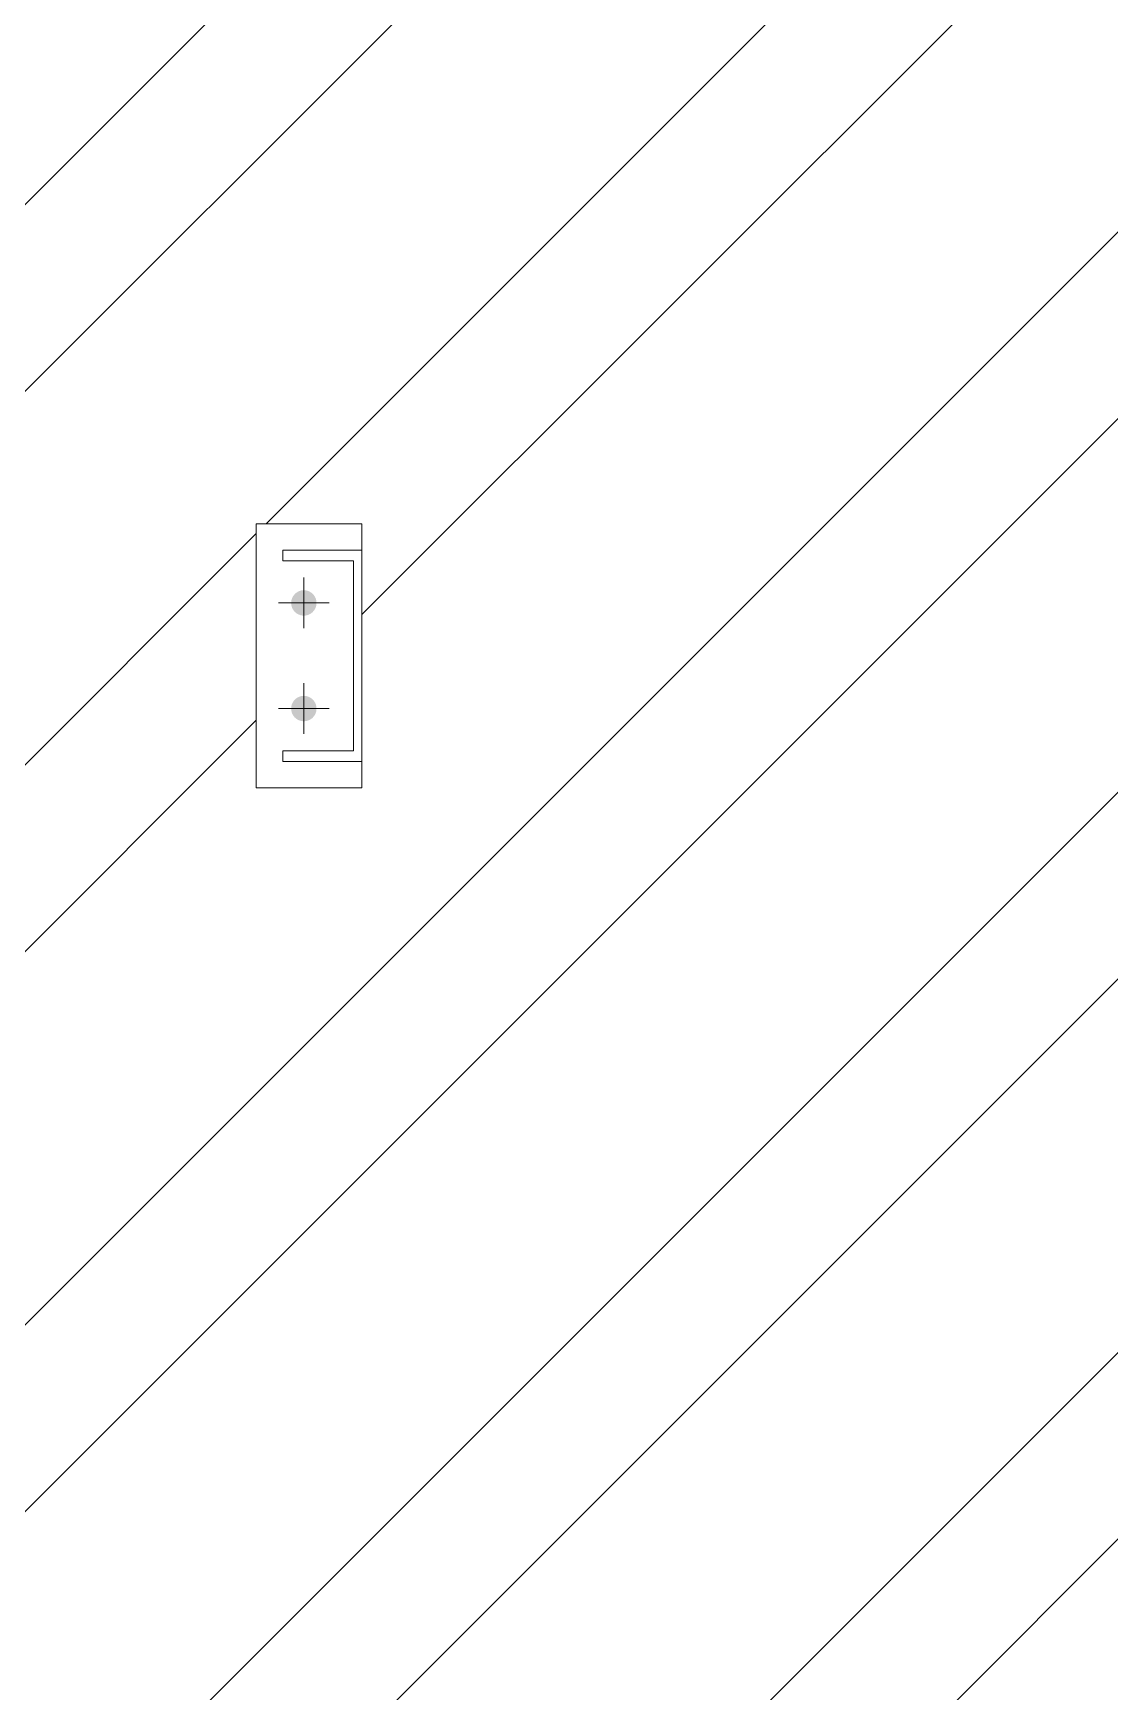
# Model space of a CAD drawing. Header units: millimetres. Extents: x 0 to 13151789, y -1482478 to 0.
# Drawn here: x 12768274 to 12769293, y -1315511 to -1313940 of the extents above; entities that cross this region are included whole.
import ezdxf

# ---------------------------------------------------------------- set-up
doc = ezdxf.new("R2010")
doc.units = ezdxf.units.MM
doc.header["$LTSCALE"] = 0.4
doc.header["$MEASUREMENT"] = 0
doc.linetypes.add('XKITLINE00', pattern=[0])
for name, color, linetype, lineweight in [('Bolt', 255, 'Continuous', 0), ('COLUM HATCH', 7, 'Continuous', 0), ('Part', 1, 'Continuous', 0)]:
    doc.layers.add(name, color=color, linetype=linetype, lineweight=lineweight)

msp = doc.modelspace()

# ---------------------------------------------------------------- hatches: boundary and pattern name
at = {"layer": 'Bolt', "lineweight": 0}
for points in [[(12768542.5, -1314479.8), (12768542.5, -1314480), (12768542.5, -1314480.1), (12768542.5, -1314480.3), (12768542.5, -1314480.4), (12768542.5, -1314480.6), (12768542.5, -1314480.7), (12768542.5, -1314480.9), (12768542.5, -1314481), (12768542.4, -1314481.2), (12768542.4, -1314481.3), (12768542.4, -1314481.4), (12768542.4, -1314481.6), (12768542.4, -1314481.7), (12768542.3, -1314481.9), (12768542.3, -1314482), (12768542.3, -1314482.2), (12768542.2, -1314482.3), (12768542.2, -1314482.5), (12768542.2, -1314482.6), (12768542.1, -1314482.7), (12768542.1, -1314482.9), (12768542.1, -1314483), (12768542, -1314483.2), (12768542, -1314483.3), (12768541.9, -1314483.5), (12768541.9, -1314483.6), (12768541.8, -1314483.7), (12768541.8, -1314483.9), (12768541.7, -1314484), (12768541.7, -1314484.1), (12768541.6, -1314484.3), (12768541.6, -1314484.4), (12768541.5, -1314484.6), (12768541.4, -1314484.7), (12768541.4, -1314484.8), (12768541.3, -1314485), (12768541.3, -1314485.1), (12768541.2, -1314485.2), (12768541.1, -1314485.3), (12768541, -1314485.5), (12768541, -1314485.6), (12768540.9, -1314485.7), (12768540.8, -1314485.9), (12768540.7, -1314486), (12768540.7, -1314486.1), (12768540.6, -1314486.2), (12768540.5, -1314486.4), (12768540.4, -1314486.5), (12768540.3, -1314486.6), (12768540.3, -1314486.7), (12768540.2, -1314486.8), (12768540.1, -1314487), (12768540, -1314487.1), (12768539.9, -1314487.2), (12768539.8, -1314487.3), (12768539.7, -1314487.4), (12768539.6, -1314487.5), (12768539.5, -1314487.6), (12768539.4, -1314487.7), (12768539.3, -1314487.9), (12768539.2, -1314488), (12768539.1, -1314488.1), (12768539, -1314488.2), (12768538.9, -1314488.3), (12768538.8, -1314488.4), (12768538.7, -1314488.5), (12768538.6, -1314488.6), (12768538.5, -1314488.7), (12768538.4, -1314488.8), (12768538.3, -1314488.9), (12768538.1, -1314489), (12768538, -1314489.1), (12768537.9, -1314489.1), (12768537.8, -1314489.2), (12768537.7, -1314489.3), (12768537.6, -1314489.4), (12768537.4, -1314489.5), (12768537.3, -1314489.6), (12768537.2, -1314489.7), (12768537.1, -1314489.7), (12768537, -1314489.8), (12768536.8, -1314489.9), (12768536.7, -1314490), (12768536.6, -1314490.1), (12768536.4, -1314490.1), (12768536.3, -1314490.2), (12768536.2, -1314490.3), (12768536.1, -1314490.3), (12768535.9, -1314490.4), (12768535.8, -1314490.5), (12768535.7, -1314490.5), (12768535.5, -1314490.6), (12768535.4, -1314490.7), (12768535.3, -1314490.7), (12768535.1, -1314490.8), (12768535, -1314490.8), (12768534.9, -1314490.9), (12768534.7, -1314490.9), (12768534.6, -1314491), (12768534.4, -1314491), (12768534.3, -1314491.1), (12768534.2, -1314491.1), (12768534, -1314491.2), (12768533.9, -1314491.2), (12768533.7, -1314491.3), (12768533.6, -1314491.3), (12768533.4, -1314491.3), (12768533.3, -1314491.4), (12768533.2, -1314491.4), (12768533, -1314491.4), (12768532.9, -1314491.5), (12768532.7, -1314491.5), (12768532.6, -1314491.5), (12768532.4, -1314491.5), (12768532.3, -1314491.6), (12768532.1, -1314491.6), (12768532, -1314491.6), (12768531.9, -1314491.6), (12768531.7, -1314491.6), (12768531.6, -1314491.6), (12768531.4, -1314491.7), (12768531.3, -1314491.7), (12768531.1, -1314491.7), (12768531, -1314491.7), (12768530.8, -1314491.7), (12768530.7, -1314491.7), (12768530.5, -1314491.7), (12768530.4, -1314491.7), (12768530.2, -1314491.7), (12768530.1, -1314491.7), (12768529.9, -1314491.7), (12768529.8, -1314491.7), (12768529.7, -1314491.7), (12768529.5, -1314491.6), (12768529.4, -1314491.6), (12768529.2, -1314491.6), (12768529.1, -1314491.6), (12768528.9, -1314491.6), (12768528.8, -1314491.6), (12768528.6, -1314491.5), (12768528.5, -1314491.5), (12768528.3, -1314491.5), (12768528.2, -1314491.5), (12768528, -1314491.4), (12768527.9, -1314491.4), (12768527.8, -1314491.4), (12768527.6, -1314491.3), (12768527.5, -1314491.3), (12768527.3, -1314491.3), (12768527.2, -1314491.2), (12768527.1, -1314491.2), (12768526.9, -1314491.1), (12768526.8, -1314491.1), (12768526.6, -1314491), (12768526.5, -1314491), (12768526.4, -1314490.9), (12768526.2, -1314490.9), (12768526.1, -1314490.8), (12768525.9, -1314490.8), (12768525.8, -1314490.7), (12768525.7, -1314490.7), (12768525.5, -1314490.6), (12768525.4, -1314490.5), (12768525.3, -1314490.5), (12768525.1, -1314490.4), (12768525, -1314490.3), (12768524.9, -1314490.3), (12768524.7, -1314490.2), (12768524.6, -1314490.1), (12768524.5, -1314490.1), (12768524.4, -1314490), (12768524.2, -1314489.9), (12768524.1, -1314489.8), (12768524, -1314489.7), (12768523.9, -1314489.7), (12768523.7, -1314489.6), (12768523.6, -1314489.5), (12768523.5, -1314489.4), (12768523.4, -1314489.3), (12768523.3, -1314489.2), (12768523.2, -1314489.1), (12768523, -1314489.1), (12768522.9, -1314489), (12768522.8, -1314488.9), (12768522.7, -1314488.8), (12768522.6, -1314488.7), (12768522.5, -1314488.6), (12768522.4, -1314488.5), (12768522.3, -1314488.4), (12768522.2, -1314488.3), (12768522, -1314488.2), (12768521.9, -1314488.1), (12768521.8, -1314488), (12768521.7, -1314487.9), (12768521.6, -1314487.7), (12768521.5, -1314487.6), (12768521.4, -1314487.5), (12768521.4, -1314487.4), (12768521.3, -1314487.3), (12768521.2, -1314487.2), (12768521.1, -1314487.1), (12768521, -1314487), (12768520.9, -1314486.8), (12768520.8, -1314486.7), (12768520.7, -1314486.6), (12768520.6, -1314486.5), (12768520.6, -1314486.4), (12768520.5, -1314486.2), (12768520.4, -1314486.1), (12768520.3, -1314486), (12768520.2, -1314485.9), (12768520.2, -1314485.7), (12768520.1, -1314485.6), (12768520, -1314485.5), (12768520, -1314485.3), (12768519.9, -1314485.2), (12768519.8, -1314485.1), (12768519.7, -1314485), (12768519.7, -1314484.8), (12768519.6, -1314484.7), (12768519.6, -1314484.6), (12768519.5, -1314484.4), (12768519.4, -1314484.3), (12768519.4, -1314484.1), (12768519.3, -1314484), (12768519.3, -1314483.9), (12768519.2, -1314483.7), (12768519.2, -1314483.6), (12768519.1, -1314483.5), (12768519.1, -1314483.3), (12768519.1, -1314483.2), (12768519, -1314483), (12768519, -1314482.9), (12768518.9, -1314482.7), (12768518.9, -1314482.6), (12768518.9, -1314482.5), (12768518.8, -1314482.3), (12768518.8, -1314482.2), (12768518.8, -1314482), (12768518.7, -1314481.9), (12768518.7, -1314481.7), (12768518.7, -1314481.6), (12768518.7, -1314481.4), (12768518.6, -1314481.3), (12768518.6, -1314481.2), (12768518.6, -1314481), (12768518.6, -1314480.9), (12768518.6, -1314480.7), (12768518.6, -1314480.6), (12768518.6, -1314480.4), (12768518.5, -1314480.3), (12768518.5, -1314480.1), (12768518.5, -1314480), (12768518.5, -1314479.8), (12768518.5, -1314479.7), (12768518.5, -1314479.5), (12768518.5, -1314479.4), (12768518.5, -1314479.2), (12768518.5, -1314479.1), (12768518.6, -1314479), (12768518.6, -1314478.8), (12768518.6, -1314478.7), (12768518.6, -1314478.5), (12768518.6, -1314478.4), (12768518.6, -1314478.2), (12768518.6, -1314478.1), (12768518.7, -1314477.9), (12768518.7, -1314477.8), (12768518.7, -1314477.6), (12768518.7, -1314477.5), (12768518.8, -1314477.3), (12768518.8, -1314477.2), (12768518.8, -1314477.1), (12768518.9, -1314476.9), (12768518.9, -1314476.8), (12768518.9, -1314476.6), (12768519, -1314476.5), (12768519, -1314476.3), (12768519.1, -1314476.2), (12768519.1, -1314476.1), (12768519.1, -1314475.9), (12768519.2, -1314475.8), (12768519.2, -1314475.6), (12768519.3, -1314475.5), (12768519.3, -1314475.4), (12768519.4, -1314475.2), (12768519.4, -1314475.1), (12768519.5, -1314475), (12768519.6, -1314474.8), (12768519.6, -1314474.7), (12768519.7, -1314474.6), (12768519.7, -1314474.4), (12768519.8, -1314474.3), (12768519.9, -1314474.2), (12768520, -1314474), (12768520, -1314473.9), (12768520.1, -1314473.8), (12768520.2, -1314473.6), (12768520.2, -1314473.5), (12768520.3, -1314473.4), (12768520.4, -1314473.3), (12768520.5, -1314473.1), (12768520.6, -1314473), (12768520.6, -1314472.9), (12768520.7, -1314472.8), (12768520.8, -1314472.7), (12768520.9, -1314472.5), (12768521, -1314472.4), (12768521.1, -1314472.3), (12768521.2, -1314472.2), (12768521.3, -1314472.1), (12768521.4, -1314472), (12768521.4, -1314471.9), (12768521.5, -1314471.7), (12768521.6, -1314471.6), (12768521.7, -1314471.5), (12768521.8, -1314471.4), (12768521.9, -1314471.3), (12768522, -1314471.2), (12768522.2, -1314471.1), (12768522.3, -1314471), (12768522.4, -1314470.9), (12768522.5, -1314470.8), (12768522.6, -1314470.7), (12768522.7, -1314470.6), (12768522.8, -1314470.5), (12768522.9, -1314470.4), (12768523, -1314470.3), (12768523.2, -1314470.2), (12768523.3, -1314470.1), (12768523.4, -1314470.1), (12768523.5, -1314470), (12768523.6, -1314469.9), (12768523.7, -1314469.8), (12768523.9, -1314469.7), (12768524, -1314469.6), (12768524.1, -1314469.6), (12768524.2, -1314469.5), (12768524.4, -1314469.4), (12768524.5, -1314469.3), (12768524.6, -1314469.2), (12768524.7, -1314469.2), (12768524.9, -1314469.1), (12768525, -1314469), (12768525.1, -1314469), (12768525.3, -1314468.9), (12768525.4, -1314468.8), (12768525.5, -1314468.8), (12768525.7, -1314468.7), (12768525.8, -1314468.7), (12768525.9, -1314468.6), (12768526.1, -1314468.5), (12768526.2, -1314468.5), (12768526.4, -1314468.4), (12768526.5, -1314468.4), (12768526.6, -1314468.3), (12768526.8, -1314468.3), (12768526.9, -1314468.2), (12768527.1, -1314468.2), (12768527.2, -1314468.2), (12768527.3, -1314468.1), (12768527.5, -1314468.1), (12768527.6, -1314468), (12768527.8, -1314468), (12768527.9, -1314468), (12768528, -1314467.9), (12768528.2, -1314467.9), (12768528.3, -1314467.9), (12768528.5, -1314467.9), (12768528.6, -1314467.8), (12768528.8, -1314467.8), (12768528.9, -1314467.8), (12768529.1, -1314467.8), (12768529.2, -1314467.8), (12768529.4, -1314467.7), (12768529.5, -1314467.7), (12768529.7, -1314467.7), (12768529.8, -1314467.7), (12768529.9, -1314467.7), (12768530.1, -1314467.7), (12768530.2, -1314467.7), (12768530.4, -1314467.7), (12768530.5, -1314467.7), (12768530.7, -1314467.7), (12768530.8, -1314467.7), (12768531, -1314467.7), (12768531.1, -1314467.7), (12768531.3, -1314467.7), (12768531.4, -1314467.7), (12768531.6, -1314467.7), (12768531.7, -1314467.7), (12768531.9, -1314467.8), (12768532, -1314467.8), (12768532.1, -1314467.8), (12768532.3, -1314467.8), (12768532.4, -1314467.8), (12768532.6, -1314467.9), (12768532.7, -1314467.9), (12768532.9, -1314467.9), (12768533, -1314467.9), (12768533.2, -1314468), (12768533.3, -1314468), (12768533.4, -1314468), (12768533.6, -1314468.1), (12768533.7, -1314468.1), (12768533.9, -1314468.2), (12768534, -1314468.2), (12768534.2, -1314468.2), (12768534.3, -1314468.3), (12768534.4, -1314468.3), (12768534.6, -1314468.4), (12768534.7, -1314468.4), (12768534.9, -1314468.5), (12768535, -1314468.5), (12768535.1, -1314468.6), (12768535.3, -1314468.7), (12768535.4, -1314468.7), (12768535.5, -1314468.8), (12768535.7, -1314468.8), (12768535.8, -1314468.9), (12768535.9, -1314469), (12768536.1, -1314469), (12768536.2, -1314469.1), (12768536.3, -1314469.2), (12768536.4, -1314469.2), (12768536.6, -1314469.3), (12768536.7, -1314469.4), (12768536.8, -1314469.5), (12768537, -1314469.6), (12768537.1, -1314469.6), (12768537.2, -1314469.7), (12768537.3, -1314469.8), (12768537.4, -1314469.9), (12768537.6, -1314470), (12768537.7, -1314470.1), (12768537.8, -1314470.1), (12768537.9, -1314470.2), (12768538, -1314470.3), (12768538.1, -1314470.4), (12768538.3, -1314470.5), (12768538.4, -1314470.6), (12768538.5, -1314470.7), (12768538.6, -1314470.8), (12768538.7, -1314470.9), (12768538.8, -1314471), (12768538.9, -1314471.1), (12768539, -1314471.2), (12768539.1, -1314471.3), (12768539.2, -1314471.4), (12768539.3, -1314471.5), (12768539.4, -1314471.6), (12768539.5, -1314471.7), (12768539.6, -1314471.9), (12768539.7, -1314472), (12768539.8, -1314472.1), (12768539.9, -1314472.2), (12768540, -1314472.3), (12768540.1, -1314472.4), (12768540.2, -1314472.5), (12768540.3, -1314472.7), (12768540.3, -1314472.8), (12768540.4, -1314472.9), (12768540.5, -1314473), (12768540.6, -1314473.1), (12768540.7, -1314473.3), (12768540.7, -1314473.4), (12768540.8, -1314473.5), (12768540.9, -1314473.6), (12768541, -1314473.8), (12768541, -1314473.9), (12768541.1, -1314474), (12768541.2, -1314474.2), (12768541.3, -1314474.3), (12768541.3, -1314474.4), (12768541.4, -1314474.6), (12768541.4, -1314474.7), (12768541.5, -1314474.8), (12768541.6, -1314475), (12768541.6, -1314475.1), (12768541.7, -1314475.2), (12768541.7, -1314475.4), (12768541.8, -1314475.5), (12768541.8, -1314475.6), (12768541.9, -1314475.8), (12768541.9, -1314475.9), (12768542, -1314476.1), (12768542, -1314476.2), (12768542.1, -1314476.3), (12768542.1, -1314476.5), (12768542.1, -1314476.6), (12768542.2, -1314476.8), (12768542.2, -1314476.9), (12768542.2, -1314477.1), (12768542.3, -1314477.2), (12768542.3, -1314477.3), (12768542.3, -1314477.5), (12768542.4, -1314477.6), (12768542.4, -1314477.8), (12768542.4, -1314477.9), (12768542.4, -1314478.1), (12768542.4, -1314478.2), (12768542.5, -1314478.4), (12768542.5, -1314478.5), (12768542.5, -1314478.7), (12768542.5, -1314478.8), (12768542.5, -1314479), (12768542.5, -1314479.1), (12768542.5, -1314479.2), (12768542.5, -1314479.4), (12768542.5, -1314479.5), (12768542.5, -1314479.7)], [(12768542.5, -1314579.8), (12768542.5, -1314580), (12768542.5, -1314580.1), (12768542.5, -1314580.3), (12768542.5, -1314580.4), (12768542.5, -1314580.6), (12768542.5, -1314580.7), (12768542.5, -1314580.9), (12768542.5, -1314581), (12768542.4, -1314581.2), (12768542.4, -1314581.3), (12768542.4, -1314581.4), (12768542.4, -1314581.6), (12768542.4, -1314581.7), (12768542.3, -1314581.9), (12768542.3, -1314582), (12768542.3, -1314582.2), (12768542.2, -1314582.3), (12768542.2, -1314582.5), (12768542.2, -1314582.6), (12768542.1, -1314582.7), (12768542.1, -1314582.9), (12768542.1, -1314583), (12768542, -1314583.2), (12768542, -1314583.3), (12768541.9, -1314583.5), (12768541.9, -1314583.6), (12768541.8, -1314583.7), (12768541.8, -1314583.9), (12768541.7, -1314584), (12768541.7, -1314584.1), (12768541.6, -1314584.3), (12768541.6, -1314584.4), (12768541.5, -1314584.6), (12768541.4, -1314584.7), (12768541.4, -1314584.8), (12768541.3, -1314585), (12768541.3, -1314585.1), (12768541.2, -1314585.2), (12768541.1, -1314585.3), (12768541, -1314585.5), (12768541, -1314585.6), (12768540.9, -1314585.7), (12768540.8, -1314585.9), (12768540.7, -1314586), (12768540.7, -1314586.1), (12768540.6, -1314586.2), (12768540.5, -1314586.4), (12768540.4, -1314586.5), (12768540.3, -1314586.6), (12768540.3, -1314586.7), (12768540.2, -1314586.8), (12768540.1, -1314587), (12768540, -1314587.1), (12768539.9, -1314587.2), (12768539.8, -1314587.3), (12768539.7, -1314587.4), (12768539.6, -1314587.5), (12768539.5, -1314587.6), (12768539.4, -1314587.7), (12768539.3, -1314587.9), (12768539.2, -1314588), (12768539.1, -1314588.1), (12768539, -1314588.2), (12768538.9, -1314588.3), (12768538.8, -1314588.4), (12768538.7, -1314588.5), (12768538.6, -1314588.6), (12768538.5, -1314588.7), (12768538.4, -1314588.8), (12768538.3, -1314588.9), (12768538.1, -1314589), (12768538, -1314589.1), (12768537.9, -1314589.1), (12768537.8, -1314589.2), (12768537.7, -1314589.3), (12768537.6, -1314589.4), (12768537.4, -1314589.5), (12768537.3, -1314589.6), (12768537.2, -1314589.7), (12768537.1, -1314589.7), (12768537, -1314589.8), (12768536.8, -1314589.9), (12768536.7, -1314590), (12768536.6, -1314590.1), (12768536.4, -1314590.1), (12768536.3, -1314590.2), (12768536.2, -1314590.3), (12768536.1, -1314590.3), (12768535.9, -1314590.4), (12768535.8, -1314590.5), (12768535.7, -1314590.5), (12768535.5, -1314590.6), (12768535.4, -1314590.7), (12768535.3, -1314590.7), (12768535.1, -1314590.8), (12768535, -1314590.8), (12768534.9, -1314590.9), (12768534.7, -1314590.9), (12768534.6, -1314591), (12768534.4, -1314591), (12768534.3, -1314591.1), (12768534.2, -1314591.1), (12768534, -1314591.2), (12768533.9, -1314591.2), (12768533.7, -1314591.3), (12768533.6, -1314591.3), (12768533.4, -1314591.3), (12768533.3, -1314591.4), (12768533.2, -1314591.4), (12768533, -1314591.4), (12768532.9, -1314591.5), (12768532.7, -1314591.5), (12768532.6, -1314591.5), (12768532.4, -1314591.5), (12768532.3, -1314591.6), (12768532.1, -1314591.6), (12768532, -1314591.6), (12768531.9, -1314591.6), (12768531.7, -1314591.6), (12768531.6, -1314591.6), (12768531.4, -1314591.7), (12768531.3, -1314591.7), (12768531.1, -1314591.7), (12768531, -1314591.7), (12768530.8, -1314591.7), (12768530.7, -1314591.7), (12768530.5, -1314591.7), (12768530.4, -1314591.7), (12768530.2, -1314591.7), (12768530.1, -1314591.7), (12768529.9, -1314591.7), (12768529.8, -1314591.7), (12768529.7, -1314591.7), (12768529.5, -1314591.6), (12768529.4, -1314591.6), (12768529.2, -1314591.6), (12768529.1, -1314591.6), (12768528.9, -1314591.6), (12768528.8, -1314591.6), (12768528.6, -1314591.5), (12768528.5, -1314591.5), (12768528.3, -1314591.5), (12768528.2, -1314591.5), (12768528, -1314591.4), (12768527.9, -1314591.4), (12768527.8, -1314591.4), (12768527.6, -1314591.3), (12768527.5, -1314591.3), (12768527.3, -1314591.3), (12768527.2, -1314591.2), (12768527.1, -1314591.2), (12768526.9, -1314591.1), (12768526.8, -1314591.1), (12768526.6, -1314591), (12768526.5, -1314591), (12768526.4, -1314590.9), (12768526.2, -1314590.9), (12768526.1, -1314590.8), (12768525.9, -1314590.8), (12768525.8, -1314590.7), (12768525.7, -1314590.7), (12768525.5, -1314590.6), (12768525.4, -1314590.5), (12768525.3, -1314590.5), (12768525.1, -1314590.4), (12768525, -1314590.3), (12768524.9, -1314590.3), (12768524.7, -1314590.2), (12768524.6, -1314590.1), (12768524.5, -1314590.1), (12768524.4, -1314590), (12768524.2, -1314589.9), (12768524.1, -1314589.8), (12768524, -1314589.7), (12768523.9, -1314589.7), (12768523.7, -1314589.6), (12768523.6, -1314589.5), (12768523.5, -1314589.4), (12768523.4, -1314589.3), (12768523.3, -1314589.2), (12768523.2, -1314589.1), (12768523, -1314589.1), (12768522.9, -1314589), (12768522.8, -1314588.9), (12768522.7, -1314588.8), (12768522.6, -1314588.7), (12768522.5, -1314588.6), (12768522.4, -1314588.5), (12768522.3, -1314588.4), (12768522.2, -1314588.3), (12768522, -1314588.2), (12768521.9, -1314588.1), (12768521.8, -1314588), (12768521.7, -1314587.9), (12768521.6, -1314587.7), (12768521.5, -1314587.6), (12768521.4, -1314587.5), (12768521.4, -1314587.4), (12768521.3, -1314587.3), (12768521.2, -1314587.2), (12768521.1, -1314587.1), (12768521, -1314587), (12768520.9, -1314586.8), (12768520.8, -1314586.7), (12768520.7, -1314586.6), (12768520.6, -1314586.5), (12768520.6, -1314586.4), (12768520.5, -1314586.2), (12768520.4, -1314586.1), (12768520.3, -1314586), (12768520.2, -1314585.9), (12768520.2, -1314585.7), (12768520.1, -1314585.6), (12768520, -1314585.5), (12768520, -1314585.3), (12768519.9, -1314585.2), (12768519.8, -1314585.1), (12768519.7, -1314585), (12768519.7, -1314584.8), (12768519.6, -1314584.7), (12768519.6, -1314584.6), (12768519.5, -1314584.4), (12768519.4, -1314584.3), (12768519.4, -1314584.1), (12768519.3, -1314584), (12768519.3, -1314583.9), (12768519.2, -1314583.7), (12768519.2, -1314583.6), (12768519.1, -1314583.5), (12768519.1, -1314583.3), (12768519.1, -1314583.2), (12768519, -1314583), (12768519, -1314582.9), (12768518.9, -1314582.7), (12768518.9, -1314582.6), (12768518.9, -1314582.5), (12768518.8, -1314582.3), (12768518.8, -1314582.2), (12768518.8, -1314582), (12768518.7, -1314581.9), (12768518.7, -1314581.7), (12768518.7, -1314581.6), (12768518.7, -1314581.4), (12768518.6, -1314581.3), (12768518.6, -1314581.2), (12768518.6, -1314581), (12768518.6, -1314580.9), (12768518.6, -1314580.7), (12768518.6, -1314580.6), (12768518.6, -1314580.4), (12768518.5, -1314580.3), (12768518.5, -1314580.1), (12768518.5, -1314580), (12768518.5, -1314579.8), (12768518.5, -1314579.7), (12768518.5, -1314579.5), (12768518.5, -1314579.4), (12768518.5, -1314579.2), (12768518.5, -1314579.1), (12768518.6, -1314579), (12768518.6, -1314578.8), (12768518.6, -1314578.7), (12768518.6, -1314578.5), (12768518.6, -1314578.4), (12768518.6, -1314578.2), (12768518.6, -1314578.1), (12768518.7, -1314577.9), (12768518.7, -1314577.8), (12768518.7, -1314577.6), (12768518.7, -1314577.5), (12768518.8, -1314577.3), (12768518.8, -1314577.2), (12768518.8, -1314577.1), (12768518.9, -1314576.9), (12768518.9, -1314576.8), (12768518.9, -1314576.6), (12768519, -1314576.5), (12768519, -1314576.3), (12768519.1, -1314576.2), (12768519.1, -1314576.1), (12768519.1, -1314575.9), (12768519.2, -1314575.8), (12768519.2, -1314575.6), (12768519.3, -1314575.5), (12768519.3, -1314575.4), (12768519.4, -1314575.2), (12768519.4, -1314575.1), (12768519.5, -1314575), (12768519.6, -1314574.8), (12768519.6, -1314574.7), (12768519.7, -1314574.6), (12768519.7, -1314574.4), (12768519.8, -1314574.3), (12768519.9, -1314574.2), (12768520, -1314574), (12768520, -1314573.9), (12768520.1, -1314573.8), (12768520.2, -1314573.6), (12768520.2, -1314573.5), (12768520.3, -1314573.4), (12768520.4, -1314573.3), (12768520.5, -1314573.1), (12768520.6, -1314573), (12768520.6, -1314572.9), (12768520.7, -1314572.8), (12768520.8, -1314572.7), (12768520.9, -1314572.5), (12768521, -1314572.4), (12768521.1, -1314572.3), (12768521.2, -1314572.2), (12768521.3, -1314572.1), (12768521.4, -1314572), (12768521.4, -1314571.9), (12768521.5, -1314571.7), (12768521.6, -1314571.6), (12768521.7, -1314571.5), (12768521.8, -1314571.4), (12768521.9, -1314571.3), (12768522, -1314571.2), (12768522.2, -1314571.1), (12768522.3, -1314571), (12768522.4, -1314570.9), (12768522.5, -1314570.8), (12768522.6, -1314570.7), (12768522.7, -1314570.6), (12768522.8, -1314570.5), (12768522.9, -1314570.4), (12768523, -1314570.3), (12768523.2, -1314570.2), (12768523.3, -1314570.1), (12768523.4, -1314570.1), (12768523.5, -1314570), (12768523.6, -1314569.9), (12768523.7, -1314569.8), (12768523.9, -1314569.7), (12768524, -1314569.6), (12768524.1, -1314569.6), (12768524.2, -1314569.5), (12768524.4, -1314569.4), (12768524.5, -1314569.3), (12768524.6, -1314569.2), (12768524.7, -1314569.2), (12768524.9, -1314569.1), (12768525, -1314569), (12768525.1, -1314569), (12768525.3, -1314568.9), (12768525.4, -1314568.8), (12768525.5, -1314568.8), (12768525.7, -1314568.7), (12768525.8, -1314568.7), (12768525.9, -1314568.6), (12768526.1, -1314568.5), (12768526.2, -1314568.5), (12768526.4, -1314568.4), (12768526.5, -1314568.4), (12768526.6, -1314568.3), (12768526.8, -1314568.3), (12768526.9, -1314568.2), (12768527.1, -1314568.2), (12768527.2, -1314568.2), (12768527.3, -1314568.1), (12768527.5, -1314568.1), (12768527.6, -1314568), (12768527.8, -1314568), (12768527.9, -1314568), (12768528, -1314567.9), (12768528.2, -1314567.9), (12768528.3, -1314567.9), (12768528.5, -1314567.9), (12768528.6, -1314567.8), (12768528.8, -1314567.8), (12768528.9, -1314567.8), (12768529.1, -1314567.8), (12768529.2, -1314567.8), (12768529.4, -1314567.7), (12768529.5, -1314567.7), (12768529.7, -1314567.7), (12768529.8, -1314567.7), (12768529.9, -1314567.7), (12768530.1, -1314567.7), (12768530.2, -1314567.7), (12768530.4, -1314567.7), (12768530.5, -1314567.7), (12768530.7, -1314567.7), (12768530.8, -1314567.7), (12768531, -1314567.7), (12768531.1, -1314567.7), (12768531.3, -1314567.7), (12768531.4, -1314567.7), (12768531.6, -1314567.7), (12768531.7, -1314567.7), (12768531.9, -1314567.8), (12768532, -1314567.8), (12768532.1, -1314567.8), (12768532.3, -1314567.8), (12768532.4, -1314567.8), (12768532.6, -1314567.9), (12768532.7, -1314567.9), (12768532.9, -1314567.9), (12768533, -1314567.9), (12768533.2, -1314568), (12768533.3, -1314568), (12768533.4, -1314568), (12768533.6, -1314568.1), (12768533.7, -1314568.1), (12768533.9, -1314568.2), (12768534, -1314568.2), (12768534.2, -1314568.2), (12768534.3, -1314568.3), (12768534.4, -1314568.3), (12768534.6, -1314568.4), (12768534.7, -1314568.4), (12768534.9, -1314568.5), (12768535, -1314568.5), (12768535.1, -1314568.6), (12768535.3, -1314568.7), (12768535.4, -1314568.7), (12768535.5, -1314568.8), (12768535.7, -1314568.8), (12768535.8, -1314568.9), (12768535.9, -1314569), (12768536.1, -1314569), (12768536.2, -1314569.1), (12768536.3, -1314569.2), (12768536.4, -1314569.2), (12768536.6, -1314569.3), (12768536.7, -1314569.4), (12768536.8, -1314569.5), (12768537, -1314569.6), (12768537.1, -1314569.6), (12768537.2, -1314569.7), (12768537.3, -1314569.8), (12768537.4, -1314569.9), (12768537.6, -1314570), (12768537.7, -1314570.1), (12768537.8, -1314570.1), (12768537.9, -1314570.2), (12768538, -1314570.3), (12768538.1, -1314570.4), (12768538.3, -1314570.5), (12768538.4, -1314570.6), (12768538.5, -1314570.7), (12768538.6, -1314570.8), (12768538.7, -1314570.9), (12768538.8, -1314571), (12768538.9, -1314571.1), (12768539, -1314571.2), (12768539.1, -1314571.3), (12768539.2, -1314571.4), (12768539.3, -1314571.5), (12768539.4, -1314571.6), (12768539.5, -1314571.7), (12768539.6, -1314571.9), (12768539.7, -1314572), (12768539.8, -1314572.1), (12768539.9, -1314572.2), (12768540, -1314572.3), (12768540.1, -1314572.4), (12768540.2, -1314572.5), (12768540.3, -1314572.7), (12768540.3, -1314572.8), (12768540.4, -1314572.9), (12768540.5, -1314573), (12768540.6, -1314573.1), (12768540.7, -1314573.3), (12768540.7, -1314573.4), (12768540.8, -1314573.5), (12768540.9, -1314573.6), (12768541, -1314573.8), (12768541, -1314573.9), (12768541.1, -1314574), (12768541.2, -1314574.2), (12768541.3, -1314574.3), (12768541.3, -1314574.4), (12768541.4, -1314574.6), (12768541.4, -1314574.7), (12768541.5, -1314574.8), (12768541.6, -1314575), (12768541.6, -1314575.1), (12768541.7, -1314575.2), (12768541.7, -1314575.4), (12768541.8, -1314575.5), (12768541.8, -1314575.6), (12768541.9, -1314575.8), (12768541.9, -1314575.9), (12768542, -1314576.1), (12768542, -1314576.2), (12768542.1, -1314576.3), (12768542.1, -1314576.5), (12768542.1, -1314576.6), (12768542.2, -1314576.8), (12768542.2, -1314576.9), (12768542.2, -1314577.1), (12768542.3, -1314577.2), (12768542.3, -1314577.3), (12768542.3, -1314577.5), (12768542.4, -1314577.6), (12768542.4, -1314577.8), (12768542.4, -1314577.9), (12768542.4, -1314578.1), (12768542.4, -1314578.2), (12768542.5, -1314578.4), (12768542.5, -1314578.5), (12768542.5, -1314578.7), (12768542.5, -1314578.8), (12768542.5, -1314579), (12768542.5, -1314579.1), (12768542.5, -1314579.2), (12768542.5, -1314579.4), (12768542.5, -1314579.5), (12768542.5, -1314579.7)]]:
    msp.add_hatch(color=3, dxfattribs=at).paths.add_polyline_path(points, flags=17)
at = {"layer": 'COLUM HATCH', "lineweight": 0}
h = msp.add_hatch(dxfattribs=at)
h.set_pattern_fill('ANSI32', color=256, scale=1000)
h.set_pattern_definition([(45, (5159118.7, -1962668.04), (-265.165043, 265.165043), []), (45, (5159295.5, -1962668.04), (-265.165043, 265.165043), [])])
h.paths.add_polyline_path([(12789322.3, -1309991), (12789142.3, -1309991), (12789142.3, -1309806), (12784777.3, -1309806), (12784777.3, -1309991), (12784597.3, -1309991), (12784597.3, -1311614.7, 0.183159), (12784814.7, -1311466.8, 0.520567), (12785267, -1311466.8, 0.520567), (12785809.5, -1311466.8, 0.520567), (12786409.6, -1311466.8, 0.520567), (12786748.1, -1311466.8, 0.520567), (12787286.2, -1311466.8, 0.520567), (12787702.2, -1311466.8, 0.520567), (12788055.6, -1311466.8, 0.520567), (12788713.1, -1311466.8, 0.520567), (12789120.5, -1311466.8, 0.164524), (12789322.3, -1311615.1)], flags=16)
h.paths.add_polyline_path([(12789322.3, -1308974.9, 0.477637), (12788857.6, -1309006.9, 0.520567), (12788374.5, -1309006.9, 0.520567), (12787995.2, -1309006.9, 0.520567), (12787432, -1309006.9, 0.520567), (12787019.4, -1309006.9, 0.520567), (12786579.7, -1309006.9, 0.520567), (12786118.2, -1309006.9, 0.520567), (12785685.2, -1309006.9, 0.520567), (12785147.9, -1309006.9, 0.444805), (12784597.3, -1308938.9), (12784597.3, -1309621), (12784777.3, -1309621), (12789142.3, -1309622.4), (12789142.3, -1309621), (12789322.3, -1309621)], flags=17)
h.paths.add_polyline_path([(12784597.3, -1309991), (12784417.3, -1309991), (12784417.3, -1309806), (12780052.3, -1309806), (12780052.3, -1309991), (12779872.3, -1309991), (12779872.3, -1311525.4, 0.444971), (12780348.1, -1311466.8, 0.520567), (12780829.9, -1311466.8, 0.520567), (12781337.7, -1311466.8, 0.520567), (12781920.9, -1311466.8, 0.520567), (12782551, -1311466.8, 0.520567), (12783188.1, -1311466.8, 0.520567), (12783630, -1311466.8, 0.520567), (12784207.1, -1311466.8, 0.308037), (12784597.3, -1311614.7)], flags=16)
h.paths.add_polyline_path([(12784597.3, -1308938.9, 0.061518), (12784536, -1309006.9, 0.520567), (12784139.7, -1309006.9, 0.520567), (12783799.5, -1309006.9, 0.520567), (12783316, -1309006.9, 0.520567), (12782954.9, -1309006.9, 0.520567), (12782345.3, -1309006.9, 0.520567), (12781701.5, -1309006.9, 0.520567), (12781270.9, -1309006.9, 0.520567), (12780722.6, -1309006.9, 0.520567), (12780233.2, -1309006.9, 0.403977), (12779872.3, -1308936.7), (12779872.3, -1309621), (12780052.3, -1309621), (12784417.3, -1309622.2), (12784417.3, -1309621), (12784597.3, -1309621)], flags=17)
h.paths.add_polyline_path([(12794047.3, -1309991), (12793867.3, -1309991), (12793867.3, -1309806), (12789502.3, -1309806), (12789502.3, -1309991), (12789322.3, -1309991), (12789322.3, -1311615.1, 0.327955), (12789761.1, -1311466.8, 0.520567), (12790345.5, -1311466.8, 0.520567), (12790724.5, -1311466.8, 0.520567), (12791338.8, -1311466.8, 0.520567), (12791731.2, -1311466.8, 0.520567), (12792145.8, -1311466.8, 0.520567), (12792499.2, -1311466.8, 0.520567), (12792962.7, -1311466.8, 0.520567), (12793322.4, -1311466.8, 0.520567), (12793796.7, -1311466.8, 0.276021), (12794047.3, -1311579.1)], flags=16)
h.paths.add_polyline_path([(12794047.3, -1308878.6, 0.132341), (12793894.1, -1309006.9, 0.520567), (12793514, -1309006.9, 0.520567), (12792859.1, -1309006.9, 0.520567), (12792406.2, -1309006.9, 0.520567), (12791992.8, -1309006.9, 0.520567), (12791358.5, -1309006.9, 0.520567), (12791024.1, -1309006.9, 0.520567), (12790386.5, -1309006.9, 0.520567), (12789846.7, -1309006.9, 0.575619), (12789322.3, -1309051.4), (12789322.3, -1309621), (12789502.3, -1309621), (12793867.3, -1309622.7), (12793867.3, -1309621), (12794047.3, -1309621)], flags=17)
h.paths.add_polyline_path([(12798772.3, -1308983.2, 0.482408), (12798384, -1309006.9, 0.520567), (12797920, -1309006.9, 0.520567), (12797580.1, -1309006.9, 0.520567), (12797229, -1309006.9, 0.520567), (12796661.6, -1309006.9, 0.520567), (12796159.2, -1309006.9, 0.520567), (12795714.5, -1309006.9, 0.520567), (12795334.1, -1309006.9, 0.520567), (12794895, -1309006.9, 0.520567), (12794523.4, -1309006.9, 0.363204), (12794047.3, -1308878.6), (12794047.3, -1309621), (12794227.3, -1309621), (12798592.3, -1309623.2), (12798592.3, -1309621), (12798772.3, -1309621)], flags=17)
h.paths.add_polyline_path([(12798772.3, -1309991), (12798592.3, -1309991), (12798592.3, -1309806), (12794227.3, -1309806), (12794227.3, -1309991), (12794047.3, -1309991), (12794047.3, -1311579.1, 0.213823), (12794235.3, -1311466.8, 0.520567), (12794869.1, -1311466.8, 0.520567), (12795447.8, -1311466.8, 0.520567), (12796050.1, -1311466.8, 0.520567), (12796493.1, -1311466.8, 0.520567), (12797054.2, -1311466.8, 0.520567), (12797715.3, -1311466.8, 0.520567), (12798087.1, -1311466.8, 0.520567), (12798674.9, -1311466.8, 0.09514), (12798772.3, -1311561.3)], flags=16)
h.paths.add_polyline_path([(12803367.3, -1309991), (12803187.3, -1309991), (12803187.3, -1309806), (12798952.3, -1309806), (12798952.3, -1309991), (12798772.3, -1309991), (12798772.3, -1311561.3, 0.405351), (12799264.8, -1311466.8, 0.520567), (12799646.1, -1311466.8, 0.520567), (12800183.1, -1311466.8, 0.520567), (12800727.9, -1311466.8, 0.520567), (12801131.3, -1311466.8, 0.520567), (12801557.8, -1311466.8, 0.520567), (12802216.5, -1311466.8, 0.520567), (12802815.4, -1311466.8, 0.520567), (12803226.6, -1311466.8, 0.126474), (12803367.3, -1311587.3)], flags=16)
h.paths.add_polyline_path([(12803367.3, -1308911.4, 0.187835), (12803224.4, -1309006.9, 0.520567), (12802608.6, -1309006.9, 0.520567), (12802086.8, -1309006.9, 0.520567), (12801450.9, -1309006.9, 0.520567), (12800954.5, -1309006.9, 0.520567), (12800580.4, -1309006.9, 0.520567), (12799919.8, -1309006.9, 0.520567), (12799269.8, -1309006.9, 0.560551), (12798772.3, -1309037.7), (12798772.3, -1309621), (12798952.3, -1309621), (12803187.3, -1309623.8), (12803187.3, -1309621), (12803367.3, -1309621)])
h.paths.add_polyline_path([(12806490.3, -1309006.9, -0.520567), (12807044.3, -1309006.9, -0.520567), (12807699.4, -1309006.9, -0.520567), (12808152.6, -1309006.9, -0.520567), (12808587.7, -1309006.9, -0.520567), (12808962.4, -1309006.9, -0.520567), (12809417.2, -1309006.9, -0.520567), (12810004.1, -1309006.9, -0.520567), (12810453, -1309006.9, -0.520567), (12810900.3, -1309006.9, -0.520567), (12811487.2, -1309031.9, -0.520567), (12811542.7, -1309474.8, -0.520567), (12811542.7, -1309965, -0.520567), (12811542.7, -1310379.6, -0.520567), (12811542.7, -1310812.6, -0.520567), (12811533.3, -1311435.9, -0.520567), (12811089.3, -1311466.8, -0.520567), (12810667.4, -1311466.8, -0.520567), (12810320.1, -1311466.8, -0.520567), (12809839.4, -1311466.8, -0.520567), (12809299.6, -1311466.8, -0.520567), (12808928.6, -1311466.8, -0.520567), (12808567.8, -1311466.8, -0.520567), (12808013, -1311466.8, -0.520567), (12807624, -1311466.8, -0.520567), (12807077.9, -1311466.8, -0.520567), (12806437.2, -1311466.8, -0.520567), (12805783, -1311466.8, -0.520567), (12805432.7, -1311466.8, -0.520567), (12804829.7, -1311466.8, -0.520567), (12804174.9, -1311466.8, -0.520567), (12803836.3, -1311466.8, -0.520567), (12803226.6, -1311466.8, -0.520567), (12802815.4, -1311466.8, -0.520567), (12802216.5, -1311466.8, -0.520567), (12801557.8, -1311466.8, -0.520567), (12801131.3, -1311466.8, -0.520567), (12800727.9, -1311466.8, -0.520567), (12800183.1, -1311466.8, -0.520567), (12799646.1, -1311466.8, -0.520567), (12799264.8, -1311466.8, -0.520567), (12798674.9, -1311466.8, -0.520567), (12798087.1, -1311466.8, -0.520567), (12797715.3, -1311466.8, -0.520567), (12797054.2, -1311466.8, -0.520567), (12796493.1, -1311466.8, -0.520567), (12796050.1, -1311466.8, -0.520567), (12795447.8, -1311466.8, -0.520567), (12794869.1, -1311466.8, -0.520567), (12794235.3, -1311466.8, -0.520567), (12793796.7, -1311466.8, -0.520567), (12793322.4, -1311466.8, -0.520567), (12792962.7, -1311466.8, -0.520567), (12792499.2, -1311466.8, -0.520567), (12792145.8, -1311466.8, -0.520567), (12791731.2, -1311466.8, -0.520567), (12791338.8, -1311466.8, -0.520567), (12790724.5, -1311466.8, -0.520567), (12790345.5, -1311466.8, -0.520567), (12789761.1, -1311466.8, -0.520567), (12789120.5, -1311466.8, -0.520567), (12788713.1, -1311466.8, -0.520567), (12788055.6, -1311466.8, -0.520567), (12787702.2, -1311466.8, -0.520567), (12787286.2, -1311466.8, -0.520567), (12786748.1, -1311466.8, -0.520567), (12786409.6, -1311466.8, -0.520567), (12785809.5, -1311466.8, -0.520567), (12785267, -1311466.8, -0.520567), (12784814.7, -1311466.8, -0.520567), (12784207.1, -1311466.8, -0.520567), (12783630, -1311466.8, -0.520567), (12783188.1, -1311466.8, -0.520567), (12782551, -1311466.8, -0.520567), (12781920.9, -1311466.8, -0.520567), (12781337.7, -1311466.8, -0.520567), (12780829.9, -1311466.8, -0.520567), (12780348.1, -1311466.8, -0.520567), (12779819.5, -1311466.8, -0.520567), (12779307.7, -1311466.8, -0.520567), (12778676.5, -1311466.8, -0.520567), (12778142.3, -1311466.8, -0.520567), (12777803.4, -1311466.8, -0.520567), (12777284.5, -1311466.8, -0.520567), (12776710.2, -1311466.8, -0.520567), (12776237.9, -1311466.8, -0.520567), (12775843.1, -1311466.8, -0.520567), (12775295.6, -1311466.8, -0.520567), (12774902.1, -1311466.8, -0.520567), (12774285.3, -1311466.8, -0.520567), (12773864.7, -1311466.8, -0.520567), (12773248.7, -1311466.8, -0.520567), (12772641.3, -1311466.8, -0.520567), (12772002.9, -1311466.8, -0.520567), (12771554.2, -1311466.8, -0.520567), (12770944.4, -1311466.8, -0.520567), (12770304, -1311466.8, -0.520567), (12769685.3, -1311465.9, -0.520567), (12769597.4, -1311044.6, -0.520567), (12769597.4, -1310561.8, -0.520567), (12769597.4, -1309985.9, -0.520567), (12769597.4, -1309534.1, -0.520567), (12769597.4, -1309006.9, -0.520567), (12770123.9, -1309006.9, -0.520567), (12770761.2, -1309006.9, -0.520567), (12771396.3, -1309006.9, -0.520567), (12771974.5, -1309006.9, -0.520567), (12772510.4, -1309006.9, -0.520567), (12772941, -1309006.9, -0.520567), (12773548.6, -1309006.9, -0.520567), (12773886.3, -1309006.9, -0.520567), (12774457.3, -1309006.9, -0.520567), (12774971, -1309006.9, -0.520567), (12775579.1, -1309006.9, -0.520567), (12776084.8, -1309006.9, -0.520567), (12776509.3, -1309006.9, -0.520567), (12777113.5, -1309006.9, -0.520567), (12777488.5, -1309006.9, -0.520567), (12777906.2, -1309006.9, -0.520567), (12778530, -1309006.9, -0.520567), (12778898.8, -1309006.9, -0.520567), (12779285.6, -1309006.9, -0.520567), (12779799.7, -1309006.9, -0.520567), (12780233.2, -1309006.9, -0.520567), (12780722.6, -1309006.9, -0.520567), (12781270.9, -1309006.9, -0.520567), (12781701.5, -1309006.9, -0.520567), (12782345.3, -1309006.9, -0.520567), (12782954.9, -1309006.9, -0.520567), (12783316, -1309006.9, -0.520567), (12783799.5, -1309006.9, -0.520567), (12784139.7, -1309006.9, -0.520567), (12784536, -1309006.9, -0.520567), (12785147.9, -1309006.9, -0.520567), (12785685.2, -1309006.9, -0.520567), (12786118.2, -1309006.9, -0.520567), (12786579.7, -1309006.9, -0.520567), (12787019.4, -1309006.9, -0.520567), (12787432, -1309006.9, -0.520567), (12787995.2, -1309006.9, -0.520567), (12788374.5, -1309006.9, -0.520567), (12788857.6, -1309006.9, -0.520567), (12789348.2, -1309006.9, -0.520567), (12789846.7, -1309006.9, -0.520567), (12790386.5, -1309006.9, -0.520567), (12791024.1, -1309006.9, -0.520567), (12791358.5, -1309006.9, -0.520567), (12791992.8, -1309006.9, -0.520567), (12792406.2, -1309006.9, -0.520567), (12792859.1, -1309006.9, -0.520567), (12793514, -1309006.9, -0.520567), (12793894.1, -1309006.9, -0.520567), (12794523.4, -1309006.9, -0.520567), (12794895, -1309006.9, -0.520567), (12795334.1, -1309006.9, -0.520567), (12795714.5, -1309006.9, -0.520567), (12796159.2, -1309006.9, -0.520567), (12796661.6, -1309006.9, -0.520567), (12797229, -1309006.9, -0.520567), (12797580.1, -1309006.9, -0.520567), (12797920, -1309006.9, -0.520567), (12798384, -1309006.9, -0.520567), (12798791.2, -1309006.9, -0.520567), (12799269.8, -1309006.9, -0.520567), (12799919.8, -1309006.9, -0.520567), (12800580.4, -1309006.9, -0.520567), (12800954.5, -1309006.9, -0.520567), (12801450.9, -1309006.9, -0.520567), (12802086.8, -1309006.9, -0.520567), (12802608.6, -1309006.9, -0.520567), (12803224.4, -1309006.9, -0.520567), (12803612.4, -1309006.9, -0.520567), (12804182.5, -1309006.9, -0.520567), (12804587.4, -1309006.9, -0.520567), (12805062.1, -1309006.9, -0.520567), (12805558.5, -1309006.9, -0.520567), (12806133.3, -1309006.9, -0.520567)])
h.paths.add_polyline_path([(12807634.5, -1309640.7), (12807846.5, -1309640.7), (12807846.5, -1309850.7), (12807634.5, -1309850.7)], flags=16)
h.paths.add_polyline_path([(12807638.5, -1309645.7), (12807652.5, -1309645.7), (12807682.5, -1309695.7, -175921860444160), (12807682.5, -1309695.7), (12807673.7, -1309739.7), (12807826.5, -1309739.7), (12807826.5, -1309645.7), (12807840.5, -1309645.7), (12807840.5, -1309845.7), (12807826.5, -1309845.7), (12807826.5, -1309751.7), (12807652.5, -1309751.7), (12807652.5, -1309845.7), (12807638.5, -1309845.7)], flags=0)
h.paths.add_polyline_path([(12803547.3, -1309621), (12803547.3, -1309991), (12803187.3, -1309991), (12803187.3, -1309621)], flags=16)
h.paths.add_polyline_path([(12803542.3, -1309630), (12803542.3, -1309646), (12803373.3, -1309646), (12803373.3, -1309966), (12803542.3, -1309966), (12803542.3, -1309982), (12803192.3, -1309982), (12803192.3, -1309966), (12803361.3, -1309966), (12803361.3, -1309646), (12803192.3, -1309646), (12803192.3, -1309630)], flags=0)
h.paths.add_polyline_path([(12807634.5, -1310810.7), (12807846.5, -1310810.7), (12807846.5, -1311020.7), (12807634.5, -1311020.7)], flags=16)
h.paths.add_polyline_path([(12807638.5, -1310815.7), (12807652.5, -1310815.7), (12807681.5, -1310865.7, -234562480592213.3125), (12807681.5, -1310865.7), (12807673, -1310909.7), (12807826.5, -1310909.7), (12807801.6, -1310865.7, -1), (12807781.6, -1310865.7, -1), (12807801.6, -1310865.7), (12807826.5, -1310815.7), (12807840.5, -1310815.7), (12807840.5, -1311015.7), (12807826.5, -1311015.7), (12807826.5, -1310921.7), (12807652.5, -1310921.7), (12807652.5, -1311015.7), (12807638.5, -1311015.7)], flags=0)
h.paths.add_polyline_path([(12810553.7, -1309620.7), (12810803.7, -1309620.7), (12810803.7, -1309720.7), (12810780.7, -1309720.7), (12810778.7, -1309720.7), (12810578.7, -1309720.7), (12810553.7, -1309720.7)], flags=16)
h.paths.add_polyline_path([(12810578.7, -1309645.7), (12810588.7, -1309645.7), (12810588.7, -1309712.7), (12810768.7, -1309712.7), (12810768.7, -1309645.7), (12810778.7, -1309645.7), (12810778.7, -1309712.7), (12810578.7, -1309712.7)], flags=0)
h.paths.add_polyline_path([(12810803.7, -1310940.7), (12810803.7, -1311040.7), (12810553.7, -1311040.7), (12810553.7, -1310940.7)], flags=16)
h.paths.add_polyline_path([(12810768.7, -1310948.7), (12810803.7, -1310940.7), (12810778.7, -1310940.7), (12810778.7, -1311015.7), (12810768.7, -1311015.7), (12810768.7, -1310948.7), (12810588.7, -1310948.7), (12810588.7, -1311015.7), (12810578.7, -1311015.7), (12810578.7, -1310948.7)], flags=0)
h.paths.add_polyline_path([(12798952.3, -1309621), (12798952.3, -1309991), (12798592.3, -1309991), (12798592.3, -1309621)], flags=16)
h.paths.add_polyline_path([(12798947.3, -1309630), (12798947.3, -1309646), (12798778.3, -1309646), (12798778.3, -1309966), (12798947.3, -1309966), (12798947.3, -1309982), (12798597.3, -1309982), (12798597.3, -1309966), (12798766.3, -1309966), (12798766.3, -1309646), (12798597.3, -1309646), (12798597.3, -1309630)], flags=0)
h.paths.add_polyline_path([(12794227.3, -1309621), (12794227.3, -1309991), (12793867.3, -1309991), (12793867.3, -1309621)], flags=16)
h.paths.add_polyline_path([(12794222.3, -1309630), (12794222.3, -1309646), (12794053.3, -1309646), (12794053.3, -1309966), (12794222.3, -1309966), (12794222.3, -1309982), (12793872.3, -1309982), (12793872.3, -1309966), (12794041.3, -1309966), (12794041.3, -1309646), (12793872.3, -1309646), (12793872.3, -1309630)], flags=0)
h.paths.add_polyline_path([(12789502.3, -1309621), (12789502.3, -1309991), (12789142.3, -1309991), (12789142.3, -1309621)], flags=16)
h.paths.add_polyline_path([(12789497.3, -1309630), (12789497.3, -1309646), (12789328.3, -1309646), (12789328.3, -1309966), (12789497.3, -1309966), (12789497.3, -1309982), (12789147.3, -1309982), (12789147.3, -1309966), (12789316.3, -1309966), (12789316.3, -1309646), (12789147.3, -1309646), (12789147.3, -1309630)], flags=0)
h.paths.add_polyline_path([(12784777.3, -1309621), (12784777.3, -1309991), (12784417.3, -1309991), (12784417.3, -1309621)], flags=16)
h.paths.add_polyline_path([(12784772.3, -1309630), (12784772.3, -1309646), (12784603.3, -1309646), (12784603.3, -1309966), (12784772.3, -1309966), (12784772.3, -1309982), (12784422.3, -1309982), (12784422.3, -1309966), (12784591.3, -1309966), (12784591.3, -1309646), (12784422.3, -1309646), (12784422.3, -1309630)], flags=0)
h.paths.add_polyline_path([(12780052.3, -1309621), (12780052.3, -1309991), (12779692.3, -1309991), (12779692.3, -1309621)], flags=16)
h.paths.add_polyline_path([(12780047.3, -1309630), (12780047.3, -1309646), (12779878.3, -1309646), (12779878.3, -1309966), (12780047.3, -1309966), (12780047.3, -1309982), (12779697.3, -1309982), (12779697.3, -1309966), (12779866.3, -1309966), (12779866.3, -1309646), (12779697.3, -1309646), (12779697.3, -1309630)], flags=0)
h.paths.add_polyline_path([(12775327.3, -1309621), (12775327.3, -1309991), (12774967.3, -1309991), (12774967.3, -1309621)], flags=16)
h.paths.add_polyline_path([(12775322.3, -1309630), (12775322.3, -1309646), (12775153.3, -1309646), (12775153.3, -1309966), (12775322.3, -1309966), (12775322.3, -1309982), (12774972.3, -1309982), (12774972.3, -1309966), (12775141.3, -1309966), (12775141.3, -1309646), (12774972.3, -1309646), (12774972.3, -1309630)], flags=0)
h.paths.add_polyline_path([(12770267.3, -1309621), (12770267.3, -1309991), (12769907.3, -1309991), (12769907.3, -1309621)], flags=16)
h.paths.add_polyline_path([(12770262.3, -1309630), (12770262.3, -1309646), (12770093.3, -1309646), (12770093.3, -1309966), (12770262.3, -1309966), (12770262.3, -1309982), (12769912.3, -1309982), (12769912.3, -1309966), (12770081.3, -1309966), (12770081.3, -1309646), (12769912.3, -1309646), (12769912.3, -1309630)], flags=0)
h.paths.add_polyline_path([(12769511.8, -1309095.7, 0.153013), (12769358, -1309214.1, 0.520567), (12768826.2, -1309214.1, 0.520567), (12768294.5, -1309214.1, 0.520567), (12767762.7, -1309214.1, 0.520567), (12767230.9, -1309214.1, 0.520567), (12766699.1, -1309214.1, 0.520567), (12766167.3, -1309214.1, 0.459237), (12765677.3, -1309165.5), (12765677.3, -1309621), (12765857.3, -1309621), (12765857.3, -1309806), (12769483.7, -1309806, -0.289586), (12769597.4, -1309534.1, -0.403531)])
h.paths.add_polyline_path([(12769685.3, -1311465.9, -0.520567), (12769597.4, -1311044.6, -0.520567), (12769597.4, -1310561.8, -0.520567), (12769597.4, -1309985.9, -0.200723), (12769483.7, -1309806), (12765857.3, -1309806), (12765857.3, -1309991), (12765677.3, -1309991), (12765677.3, -1318665), (12765857.3, -1318665), (12765857.3, -1318850), (12767332, -1318850, 0.139896), (12767434.9, -1318704.6, 0.520567), (12767946.9, -1318561, 0.520567), (12768459, -1318417.5, 0.520567), (12768971, -1318274, 0.520567), (12769483.1, -1318130.5, 0.520567), (12769995.1, -1317986.9, 0.082499), (12770087.3, -1318040), (12770087.3, -1317605.7), (12769979.3, -1317605.7), (12769979.3, -1317395.7), (12770087.3, -1317395.7), (12770087.3, -1311615.9, -0.311685)])
h.paths.add_polyline_path([(12768485.5, -1314404.7), (12768585.5, -1314404.7), (12768585.5, -1314654.7), (12768485.5, -1314654.7)], flags=16)
h.paths.add_polyline_path([(12768577.5, -1314429.7), (12768577.5, -1314619.7), (12768585.5, -1314654.7), (12768585.5, -1314629.7), (12768510.5, -1314629.7), (12768510.5, -1314619.7), (12768530.5, -1314555.7), (12768530.5, -1314579.7), (12768577.5, -1314579.7), (12768577.5, -1314479.7), (12768530.5, -1314479.7), (12768530.5, -1314455.7), (12768518.2, -1314439.7), (12768510.5, -1314439.7), (12768510.5, -1314429.7)], flags=0)
h.paths.add_polyline_path([(12769805.5, -1314404.7), (12769905.5, -1314404.7), (12769905.5, -1314654.7), (12769805.5, -1314654.7), (12769805.5, -1314629.7), (12769805.5, -1314429.7)], flags=16)
h.paths.add_polyline_path([(12769880.5, -1314429.7), (12769880.5, -1314439.7), (12769860.5, -1314503.7), (12769860.5, -1314479.7), (12769813.5, -1314479.7), (12769813.5, -1314579.7), (12769860.5, -1314579.7), (12769860.5, -1314603.7), (12769872.8, -1314619.7), (12769880.5, -1314619.7), (12769880.5, -1314629.7), (12769813.5, -1314629.7), (12769813.5, -1314429.7)], flags=0)
h.paths.add_polyline_path([(12770692.2, -1312665.9, 0.520567), (12770692.2, -1312134.2, 0.489466), (12770717.6, -1311622.1, -0.3097), (12770304, -1311466.8, -0.179721), (12770087.3, -1311615.9), (12770087.3, -1317395.7), (12770191.3, -1317395.7), (12770191.3, -1317605.7), (12770087.3, -1317605.7), (12770087.3, -1318040, 0.420029), (12770507.2, -1317843.4, 0.520567), (12770692.2, -1317452, 0.520567), (12770692.2, -1316920.2, 0.520567), (12770692.2, -1316388.4, 0.520567), (12770692.2, -1315856.6, 0.520567), (12770692.2, -1315324.8, 0.520567), (12770692.2, -1314793.1, 0.520567), (12770692.2, -1314261.3, 0.520567), (12770692.2, -1313729.5, 0.520567), (12770692.2, -1313197.7, 0.520567)])

# ---------------------------------------------------------------- linework, layer by layer
at = {"layer": 'Bolt', "color": 3, "linetype": 'XKITLINE00', "lineweight": 0}
for p, q in [((12768530.5, -1314455.7), (12768530.5, -1314503.7)), ((12768554.5, -1314479.7), (12768506.5, -1314479.7)), ((12768530.5, -1314555.7), (12768530.5, -1314603.7)), ((12768554.5, -1314579.7), (12768506.5, -1314579.7))]:
    msp.add_line(p, q, dxfattribs=at)
at = {"layer": 'Part', "color": 3, "linetype": 'XKITLINE00', "lineweight": 0}
for p, q in [((12768485.5, -1314404.7), (12768585.5, -1314404.7)), ((12768485.5, -1314404.7), (12768485.5, -1314654.7)), ((12768585.5, -1314429.7), (12768585.5, -1314404.7)), ((12768585.5, -1314429.7), (12768510.5, -1314429.7)), ((12768510.5, -1314429.7), (12768510.5, -1314439.7)), ((12768585.5, -1314629.7), (12768585.5, -1314429.7)), ((12768510.5, -1314439.7), (12768577.5, -1314439.7)), ((12768577.5, -1314439.7), (12768577.5, -1314619.7)), ((12768577.5, -1314619.7), (12768510.5, -1314619.7)), ((12768510.5, -1314619.7), (12768510.5, -1314629.7)), ((12768510.5, -1314629.7), (12768585.5, -1314629.7)), ((12768585.5, -1314654.7), (12768585.5, -1314629.7)), ((12768485.5, -1314654.7), (12768585.5, -1314654.7))]:
    msp.add_line(p, q, dxfattribs=at)

doc.saveas('drawing.dxf')
